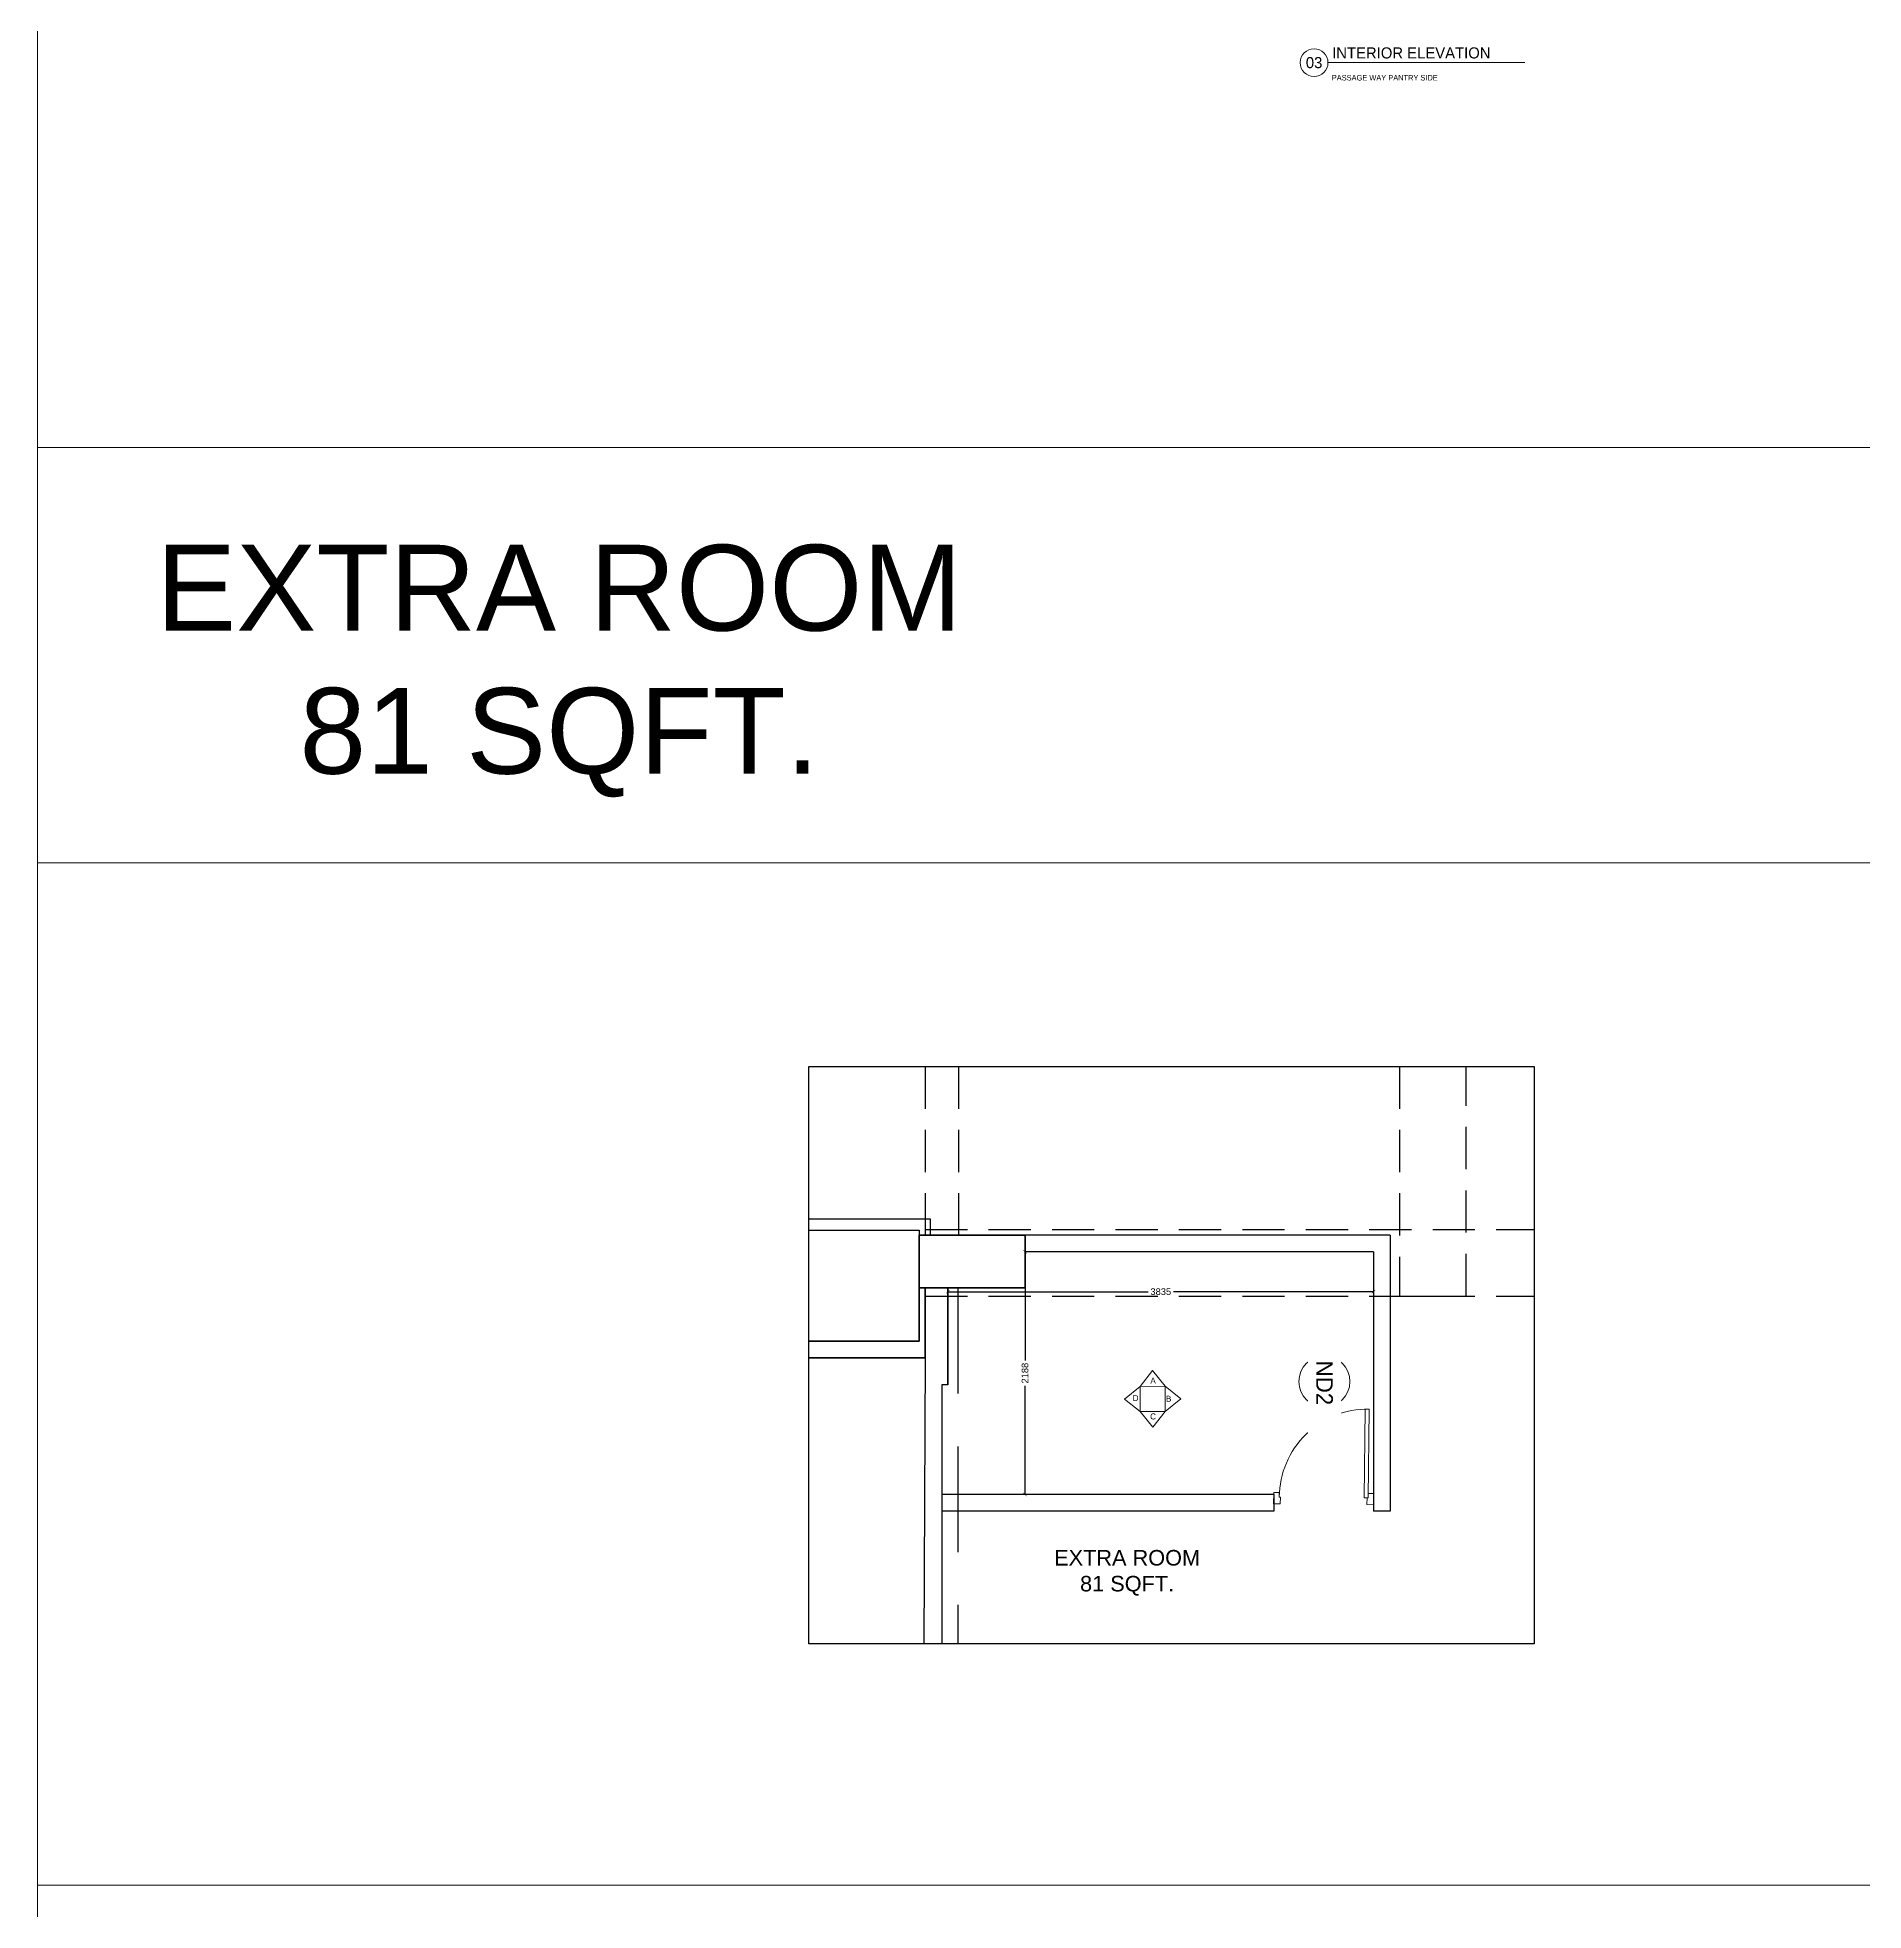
# Model space of a CAD drawing. Header units: millimetres. Extents: x 1464389 to 1998638, y -29162 to 256806.
# Drawn here: x 1520964 to 1537415, y 69268 to 86142 of the extents above; entities that cross this region are included whole.
import ezdxf
from ezdxf.enums import TextEntityAlignment as Align

# ---------------------------------------------------------------- set-up
doc = ezdxf.new("R2010")
doc.units = ezdxf.units.MM
doc.header["$LTSCALE"] = 15
doc.header["$PDMODE"] = 35
doc.linetypes.add('HIDDEN', pattern=[9.525, 6.35, -3.175])
doc.layers.get('0').update_dxf_attribs({"lineweight": 5})
for name, color, linetype in [('A-TEXT', 4, 'Continuous'), ('COLUMN', 14, 'Continuous'), ('GFC Walls', 14, 'Continuous'), ('Layer 1', 7, 'Continuous'), ('NEW WALL', 5, 'Continuous'), ('S-beamline-7', 8, 'HIDDEN'), ('Text', 250, 'Continuous')]:
    doc.layers.add(name, color=color, linetype=linetype)
for name, color, linetype, lineweight in [('DOOR', 124, 'Continuous', 9), ('floor raising', 210, 'Continuous', 9), ('I-ANNO-SYMB', 6, 'Continuous', 20), ('LS_DR_Symbol', 6, 'Continuous', 0), ('LS_DR_TEXT', 7, 'Continuous', 13), ('SKIRTING', 52, 'Continuous', 30), ('wall', 50, 'Continuous', 30)]:
    doc.layers.add(name, color=color, linetype=linetype, lineweight=lineweight)
doc.styles.add('ARIAL', font='arial.ttf')
doc.dimstyles.new('SC-25', dxfattribs={"dimtxt": 60, "dimasz": 30, "dimexe": 0, "dimexo": 0, "dimgap": 25, "dimtad": 0, "dimdec": 0, "dimzin": 0, "dimdsep": 46, "dimtxsty": 'ARIAL', "dimblk": 'ARCHTICK', "dimcen": 0.09, "dimdle": 3, "dimclrd": 251, "dimclre": 251, "dimclrt": 1, "dimadec": 0, "dimazin": 0, "dimtfac": 1, "dimtdec": 0, "dimtofl": 0, "dimtmove": 0, "dimatfit": 2, "dimfxl": 100, "dimtolj": 1, "dimtzin": 0, "dimarcsym": 0})

# ---------------------------------------------------------------- blocks, each defined once
blk = doc.blocks.new('*U1476')
at = {"linetype": 'Continuous'}
blk.add_line((5, 0), (75.88, 0), dxfattribs=at)
blk.add_circle((0, 0), 5, dxfattribs=at)
at = {"color": 7}
blk.add_attdef('88', text='', height=4, dxfattribs=at).set_placement((0, 0), align=Align.MIDDLE_CENTER)
for tag, p, height in [('LABELNAME', (6.5, 1.5), 4), ('DES.LINE.01', (6.37, -6.44), 2), ('DES.LINE.02', (6.37, -9.56), 2)]:
    blk.add_attdef(tag, p, '', height=height, dxfattribs=at)
blk = doc.blocks.new('_ArchTick')
at = {"color": 0, "linetype": 'ByBlock', "const_width": 0.15}
blk.add_lwpolyline([(-0.5, -0.5), (0.5, 0.5)], dxfattribs=at)
blk = doc.blocks.new('*D1666')
at = {"layer": 'Defpoints', "color": 0, "transparency": 16777216}
for p in [(1529861, 75203), (1529861, 73015), (1529861, 73015)]:
    blk.add_point(p, dxfattribs=at)
at = {"layer": 'floor raising', "color": 251, "lineweight": -2, "transparency": 16777216}
for p, q in [((1529861, 75206), (1529861, 74224)), ((1529861, 73012), (1529861, 73994))]:
    blk.add_line(p, q, dxfattribs=at)
at = {"layer": 'floor raising', "color": 251, "lineweight": -2, "transparency": 16777216, "xscale": 30, "yscale": 30, "zscale": 30}
for p, rotation in [((1529861, 75203), 90), ((1529861, 73015), 270)]:
    blk.add_blockref('_ArchTick', p, dxfattribs=dict(at, rotation=rotation))
at = {"layer": 'floor raising', "color": 1, "transparency": 16777216, "insert": (1529861, 74109), "char_height": 60, "attachment_point": 5, "rotation": 90, "style": 'ARIAL', "bg_fill": 3, "box_fill_scale": 1.1, "bg_fill_color": 256, "bg_fill_true_color": 13158600, "bg_fill_transparency": 0}
blk.add_mtext('\\A1;2188', dxfattribs=at)
blk = doc.blocks.new('*D1667')
at = {"layer": 'Defpoints', "color": 0, "transparency": 16777216}
for p in [(1533001, 75203), (1529166, 74878), (1529166, 74843)]:
    blk.add_point(p, dxfattribs=at)
at = {"layer": 'floor raising', "color": 251, "lineweight": -2, "transparency": 16777216}
for p, q in [((1533001, 75203), (1533001, 74843)), ((1529163, 74843), (1530969, 74843)), ((1529166, 74878), (1529166, 74843)), ((1533004, 74843), (1531199, 74843))]:
    blk.add_line(p, q, dxfattribs=at)
at = {"layer": 'floor raising', "color": 251, "lineweight": -2, "transparency": 16777216, "xscale": 30, "yscale": 30, "zscale": 30, "rotation": 180}
blk.add_blockref('_ArchTick', (1529166, 74843), dxfattribs=at)
at = {"layer": 'floor raising', "color": 251, "lineweight": -2, "transparency": 16777216, "xscale": 30, "yscale": 30, "zscale": 30}
blk.add_blockref('_ArchTick', (1533001, 74843), dxfattribs=at)
at = {"layer": 'floor raising', "color": 1, "transparency": 16777216, "insert": (1531084, 74843), "char_height": 60, "attachment_point": 5, "style": 'ARIAL', "bg_fill": 3, "box_fill_scale": 1.1, "bg_fill_color": 256, "bg_fill_true_color": 13158600, "bg_fill_transparency": 0}
blk.add_mtext('\\A1;3835', dxfattribs=at)
blk = doc.blocks.new('D900')
for points in [[(0, 840), (0, 900), (100, 900), (100, 850), (60, 850), (60, 840)], [(0, 60), (0, 0), (100, 0), (100, 50), (60, 50), (60, 60)]]:
    blk.add_lwpolyline(points, close=True)
blk.add_lwpolyline([(60, 850, -0.414214), (860, 50), (60, 50), (60, 85), (859, 85)], format="xyb")

msp = doc.modelspace()

# ---------------------------------------------------------------- linework, layer by layer
at = {"ltscale": 0.25}
for p, q in [((1520964.5, 82448.3), (1566247, 82448.3)), ((1520964.5, 78707.9), (1566247, 78707.9)), ((1520964.5, 69495.1), (1566247, 69495.1))]:
    msp.add_line(p, q, dxfattribs=at)
msp.add_lwpolyline([(1520964.5, 232978.4), (1662718.6, 232978.4), (1662718.6, -21144.5), (1520964.5, -21144.5)], close=True)
msp.add_circle((1532557.6, 74033.5), 230.2)
msp.add_circle((1532557.6, 74033.5), 230.2)
at = {"layer": 'COLUMN', "color": 240, "true_color": 0xed1f24}
msp.add_lwpolyline([(1528906.3, 75353.4), (1528906.3, 74878.4), (1529861.3, 74878.4), (1529861.3, 75353.4)], close=True, dxfattribs=at)
at = {"layer": 'GFC Walls'}
for p, q in [((1528906.3, 74398.4), (1528906.3, 74878.4)), ((1527914.4, 74398.4), (1528906.3, 74398.4)), ((1527914.4, 74248.4), (1528917.5, 74248.4)), ((1528917.5, 74248.4), (1528961.3, 74248.4)), ((1528961.3, 74248.4), (1528949.8, 71670)), ((1529166.3, 74002.4), (1529111.3, 74002.4)), ((1529111.3, 74002.4), (1529111.3, 71670))]:
    msp.add_line(p, q, dxfattribs=at)
for points in [[(1528961.2, 74878.4), (1528961.3, 74248.4), (1527914.4, 74248.4)], [(1527914.4, 74248.4), (1528961.3, 74248.4), (1528961.3, 74878.4), (1528906.3, 74878.4), (1528906.3, 74398.4), (1527914.4, 74398.4)]]:
    msp.add_lwpolyline(points, dxfattribs=at)
at = {"layer": 'I-ANNO-SYMB'}
for points in [[(1530897.5, 73989.5), (1531009, 74131.7), (1531122.8, 73990.4), (1530897.5, 73989.5)], [(1530898.4, 73764.2), (1530756.2, 73875.7), (1530897.5, 73989.5), (1530898.4, 73764.2)], [(1531122.8, 73990.4), (1531265, 73878.9), (1531123.7, 73765.1), (1531122.8, 73990.4)], [(1531123.7, 73765.1), (1531012.2, 73622.9), (1530898.4, 73764.2), (1531123.7, 73765.1)]]:
    msp.add_lwpolyline(points, dxfattribs=at)
at = {"layer": 'Layer 1'}
msp.add_line((1529166.3, 74878.4), (1529166.3, 74002.4), dxfattribs=at)
at = {"layer": 'NEW WALL'}
for p, q in [((1527914.4, 75498.4), (1529006.3, 75498.4)), ((1529006.3, 75498.4), (1529006.3, 75353.4)), ((1527914.4, 75398.4), (1528906.3, 75398.4)), ((1528906.3, 75398.4), (1528906.3, 75353.4)), ((1528906.3, 75353.4), (1529006.3, 75353.4)), ((1533151.3, 75353.4), (1529861.3, 75353.4)), ((1533151.3, 75353.4), (1533151.3, 72865.2)), ((1529111.3, 73015.2), (1529111.3, 72865.2)), ((1532101.3, 73015.2), (1532101.3, 72865.2)), ((1532101.3, 72865.2), (1529111.3, 72865.2)), ((1533151.3, 72865.2), (1533001.3, 72865.2))]:
    msp.add_line(p, q, dxfattribs=at)
at = {"layer": 'S-beamline-7', "ltscale": 10}
msp.add_line((1529256.3, 74878.4), (1529254.7, 71670), dxfattribs=at)
at = {"layer": 'S-beamline-7', "color": 9, "ltscale": 4, "true_color": 0xc7c8ca}
for points in [[(1528961.2, 76872.1), (1528961.2, 75353.4)], [(1529261.2, 76872.1), (1529261.2, 75353.4)], [(1533234.7, 76872.1), (1533234.7, 74803.4), (1533834.7, 74803.4), (1533834.7, 76872.1)], [(1528961.2, 75403.4), (1534446.2, 75403.4)], [(1528961.2, 74803.4), (1534446.2, 74803.4)]]:
    msp.add_lwpolyline(points, dxfattribs=at)
at = {"layer": 'SKIRTING'}
msp.add_line((1528961.2, 74878.4), (1528906.3, 74878.4), dxfattribs=at)

# ---------------------------------------------------------------- block references
at = {"layer": 'DOOR', "xscale": 1.001173196474351, "yscale": 1.001173196474351, "zscale": 1.001173196474351, "rotation": 89.430556819786}
msp.add_blockref('D900', (1533001.3, 72924.2), dxfattribs=at)
at = {"layer": 'LS_DR_Symbol', "ltscale": 0.25, "xscale": 25, "yscale": 25, "zscale": 25}
msp.add_blockref('*U1476', (1532465.1, 85915.5), dxfattribs=at).add_auto_attribs({'88': '03', 'LABELNAME': 'INTERIOR ELEVATION', 'DES.LINE.01': 'PASSAGE WAY PANTRY SIDE'})

# ---------------------------------------------------------------- texts
at = {"layer": 'LS_DR_TEXT', "char_height": 54.1, "attachment_point": 7, "rotation": 0.23039}
for s, insert in [('D', (1530831.1, 73857.2)), ('A', (1530990.4, 74015.2)), ('C', (1530988.4, 73691.1)), ('B', (1531130.9, 73851.6))]:
    msp.add_mtext_dynamic_manual_height_columns(s, width=55.628, gutter_width=202.9, heights=[0], dxfattribs=dict(at, insert=insert))
at = {"layer": 'Text', "color": 3, "insert": (1519060.2, 78008.1), "char_height": 773.265, "attachment_point": 7, "style": 'ARIAL'}
msp.add_mtext_dynamic_manual_height_columns('\\pxqc,t5;EXTRA ROOM\\P81 SQFT.\\P\\pq*;  ', width=13210.493, gutter_width=250, heights=[0], dxfattribs=at)
at = {"layer": 'Text', "ltscale": 0.25, "insert": (1529935.8, 71870.9), "char_height": 140, "attachment_point": 7, "style": 'ARIAL'}
msp.add_mtext_dynamic_manual_height_columns('\\pxqc,t5;EXTRA ROOM\\P81 SQFT.\\P\\pq*;  ', width=1689.485, gutter_width=250, heights=[0], dxfattribs=at)

# ---------------------------------------------------------------- next in the draw order: texts
at = {"layer": 'A-TEXT', "insert": (1532633.8, 74221.8), "char_height": 150, "width": 1706.878, "attachment_point": 1, "rotation": 270, "bg_fill": 2}
msp.add_mtext('ND2', dxfattribs=at)

# ---------------------------------------------------------------- next in the draw order: dimensions: what is measured, and where the dimension line sits
at = {"layer": 'floor raising'}
dim = msp.add_linear_dim(base=(1529861.3, 73015.2), p1=(1529861.3, 75203.4), p2=(1529861.3, 73015.2), angle=270, dimstyle='SC-25', override={"dimtfill": 1, "dimarcsym": 1}, dxfattribs=at)
dim.commit()
dim.dimension.update_dxf_attribs({"geometry": '*D1666', "text_midpoint": (1529861.3, 74109.3)})

# ---------------------------------------------------------------- next in the draw order: linework, layer by layer
at = {"layer": 'NEW WALL'}
msp.add_line((1532101.3, 73015.2), (1529111.3, 73015.2), dxfattribs=at)

# ---------------------------------------------------------------- next in the draw order: dimensions: what is measured, and where the dimension line sits
at = {"layer": 'floor raising'}
dim = msp.add_linear_dim(base=(1529166.3, 74842.8), p1=(1533001.3, 75203.4), p2=(1529166.3, 74878.4), dimstyle='SC-25', override={"dimtfill": 1, "dimarcsym": 1}, dxfattribs=at)
dim.commit()
dim.dimension.update_dxf_attribs({"geometry": '*D1667', "text_midpoint": (1531083.8, 74842.8)})

# ---------------------------------------------------------------- next in the draw order: linework, layer by layer
at = {"layer": 'GFC Walls'}
for p in [(1528961.3, 74878.4), (1529166.3, 74002.4)]:
    msp.add_line(p, (1529166.3, 74878.4), dxfattribs=at)
msp.add_lwpolyline([(1529861.3, 75353.4), (1529861.3, 74878.4), (1528906.3, 74878.4), (1528906.3, 75353.4)], close=True, dxfattribs=at)
at = {"layer": 'NEW WALL'}
for p, q in [((1529861.3, 75353.4), (1529861.3, 75203.4)), ((1533001.3, 75203.4), (1529861.3, 75203.4)), ((1533001.3, 75203.4), (1533001.3, 72865.2))]:
    msp.add_line(p, q, dxfattribs=at)
at = {"layer": 'wall', "ltscale": 0.25}
msp.add_lwpolyline([(1534446.2, 71670), (1527914.4, 71670), (1527914.4, 76872.1), (1534446.2, 76872.1)], close=True, dxfattribs=at)

doc.saveas('drawing.dxf')
